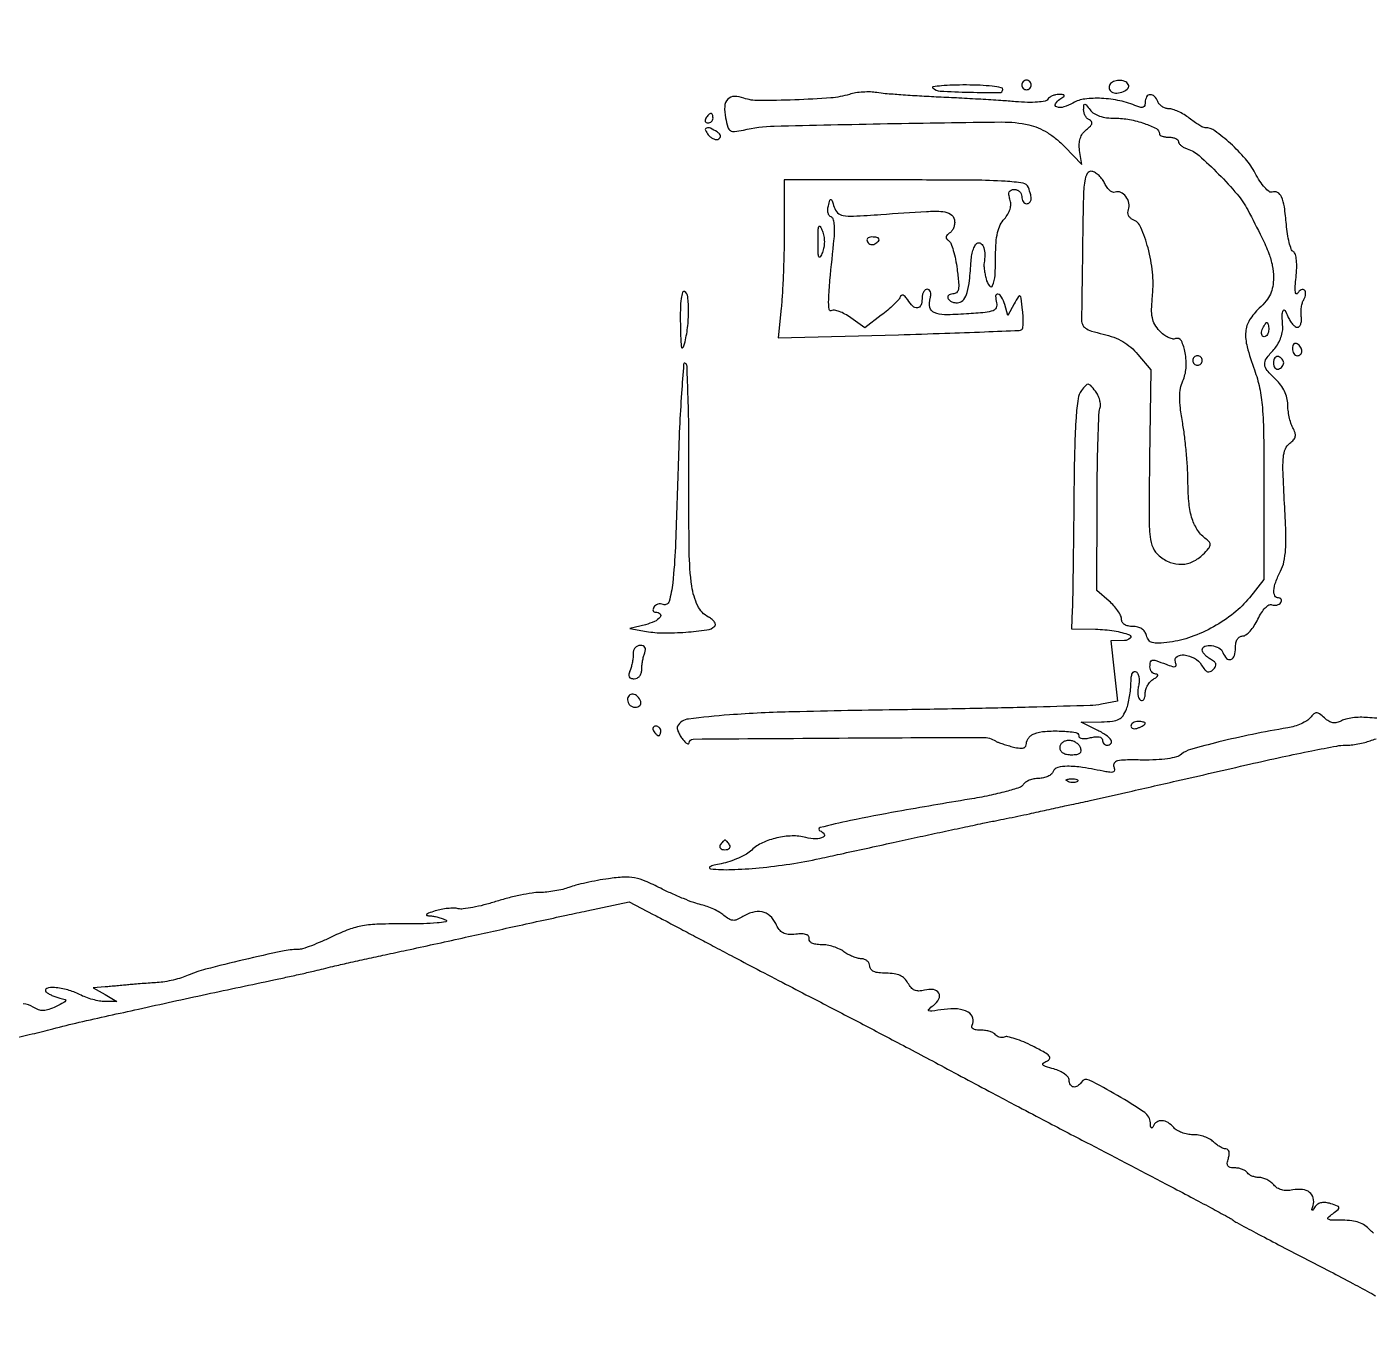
# Model space of a CAD drawing. Extents: x 0 to 2558, y 0 to 3412.
# Drawn here: x 337.5 to 621, y 1383.8 to 1659.2 of the extents above; entities that cross this region are included whole.
import ezdxf

# ---------------------------------------------------------------- set-up
doc = ezdxf.new("R2010")
doc.units = 0

msp = doc.modelspace()

# ---------------------------------------------------------------- linework, layer by layer
for points in [[(1286.775, 2242.902503, 0.000001), (1177.44536, 2242.627485, 0.134519)], [(1176.555032, 2242.380365, -0.000002), (1098.265318, 2241.934774, -0.000173)], [(1102.150613, 2258.328759, 0.000012), (1205.122254, 2258.377188, 0.008936)], [(205.110982, 1999.25625, 0.000004), (205.546596, 2017.842275, 0.000005)], [(621.781043, 1513.712014, -0.015531), (619.792322, 1513.823375, 0.027398), (618.241353, 1513.873356, 0.025089), (616.647464, 1513.75722, 0.02593), (615.235589, 1513.507951, 0.07102), (614.292949, 1513.144066, -0.062941), (613.352289, 1512.76345, -0.106584), (612.506892, 1512.72419, -0.097088), (611.666406, 1513.0401, -0.045648), (610.734723, 1513.740072, 0.0224), (609.676607, 1514.614747, 0.158577), (609.054474, 1514.828847, 0.19453), (608.494407, 1514.613322, 0.036547), (607.734096, 1513.790811, -0.086064), (607.01793, 1513.155001, -0.032705), (605.834391, 1512.525326, -0.031206), (604.430422, 1511.995009, -0.033206), (603, 1511.656493, 0.008953), (595.559441, 1510.272553, 0.010333), (588.522631, 1508.680733, 0.00709), (582.536459, 1507.105485, 0.105699), (580.629851, 1506.107767, -0.106478), (579.558494, 1505.549234, -0.030035), (577.705344, 1505.15743, -0.025736), (575.302242, 1504.92397, -0.015098), (572.412433, 1504.880064, 0.007175), (568.83248, 1504.882392, 0.053657), (567.148777, 1504.677815, 0.185359), (566.460099, 1504.212024, 0.248952), (566.370333, 1503.477311, -0.0735), (566.5249, 1502.785036, -0.27542), (566.333337, 1502.402799, -0.165585), (565.7924, 1502.270129, -0.027947), (564.72336, 1502.42466, 0.010867), (559.821109, 1503.30509, 0.037423), (556.60328, 1503.566816, 0.063747), (554.563875, 1503.318887, 0.243681), (553.636461, 1502.495015, -0.123623), (553.234439, 1501.922747, -0.064424), (552.502294, 1501.439161, -0.057994), (551.572821, 1501.111211, -0.055893), (550.581075, 1501, 0.048052), (549.572459, 1500.902843, 0.047052), (548.593469, 1500.614856, 0.050992), (547.784569, 1500.191649, 0.11024), (547.29969, 1499.688873, -0.180809), (546.53598, 1499.089569, -0.010863), (543.685862, 1498.251827, -0.014965), (540.129137, 1497.403168, -0.0099), (536, 1496.632578, 0.002455), (520.811771, 1494.031508, 0.008276), (510.919689, 1492.118073, 0.008791), (504.536768, 1490.655802, 0.745102), (504.505637, 1489.998023, -0.161893), (505.40351, 1489.303519, -0.457452), (505.220733, 1488.634366, -0.118183), (503.633292, 1488.294668, -0.055417), (501.539416, 1488.579463, 0.068154), (498.632505, 1488.899953, 0.050598), (495.424111, 1488.488982, 0.05139), (492.42756, 1487.458574, 0.079199), (490.157869, 1485.93245, -0.056539), (489.018304, 1485.08918, -0.025751), (487.366043, 1484.244443, -0.025104), (485.51396, 1483.524111, -0.031481), (483.732665, 1483.054461, 0.012449), (482.220608, 1482.71674, 0.050089), (481.330845, 1482.397249, 0.413474), (481.249739, 1482.169293, 0.259207), (481.5, 1481.99016, 0.03675), (485.850097, 1481.813785, 0.015224), (491.728701, 1482.186921, 0.01463), (498.200066, 1482.987532, 0.015421), (504.5, 1484.154682, 0.000084), (508.764772, 1485.082403, 0.00004), (514.234375, 1486.27364, 0.00004), (519.940118, 1487.51727, 0.000057), (525, 1488.62116, -0.000836), (529.769529, 1489.653932, -0.000811), (534.590625, 1490.681262, -0.0008), (538.833776, 1491.571161, -0.003004), (541.5, 1492.109194, 0.001909), (543.706104, 1492.549349, 0.001309), (546.20625, 1493.064924, 0.001319), (548.611659, 1493.574159, 0.002679), (550.5, 1493.989732, -0.001139), (552.250657, 1494.380663, -0.00082), (554.20625, 1494.809322, -0.000828), (556.067677, 1495.210916, -0.001794), (557.5, 1495.512081, 0.004125), (561.382676, 1496.347386, 0.000662), (568.947397, 1498.050753, 0.000559), (579.614562, 1500.480077, 0.000196), (594.937253, 1503.99398, -0.003181), (601.81657, 1505.528415, -0.004294), (608.059435, 1506.823232, -0.002945), (613.304935, 1507.832213, -0.046068), (615.122154, 1508, 0.027661), (616.354917, 1508.068251, 0.01703), (617.793423, 1508.277828, 0.017062), (619.206078, 1508.583138, 0.029096), (620.357439, 1508.945798, -0.035344), (621.59778, 1509.319533, -0.086405)], [(621.022951, 1405.290384, -0.05279), (620.250165, 1406.020796, 0.07028), (619.25105, 1406.901283, 0.061538), (618.002339, 1407.518584, 0.052504), (616.461953, 1407.881346, 0.031604), (614.58663, 1408, -0.005411), (612.164367, 1408.026214, -0.140796), (611.546776, 1408.218203, -0.488673), (611.518241, 1408.571671, -0.02773), (612.495812, 1409.373279, 0.013243), (613.64975, 1410.264899, 0.279307), (613.789328, 1410.657331, 0.258974), (613.509128, 1410.983441, 0.011708), (612.062096, 1411.480292, 0.045984), (610.999164, 1411.712886, 0.077967), (610.090774, 1411.683721, 0.093349), (609.350435, 1411.393267, 0.097917), (608.780822, 1410.857012, -0.005999), (608.257833, 1410.143235, -0.383699), (608.117793, 1410.115764, -0.341551), (608.062175, 1410.257687, -0.005564), (608.327523, 1411.128145, 0.135055), (608.387242, 1412.677267, 0.175279), (607.617847, 1413.859369, 0.137622), (606.086056, 1414.459231, 0.074417), (604.048153, 1414.359631, -0.047133), (602.819111, 1414.232343, -0.067134), (601.731476, 1414.369081, -0.074954), (600.810457, 1414.768028, -0.080091), (600.071542, 1415.413797, 0.058752), (599.433731, 1416.020858, 0.043758), (598.607617, 1416.534053, 0.044592), (597.729156, 1416.884197, 0.072669), (596.936572, 1417, -0.049861), (596.195107, 1417.074125, -0.047579), (595.470682, 1417.29375, -0.05126), (594.868045, 1417.616648, -0.106123), (594.5, 1418, 0.114221), (594.119664, 1418.383673, 0.049668), (593.473555, 1418.70625, 0.045628), (592.687693, 1418.925952, 0.045385), (591.873595, 1419, -0.049852), (590.909721, 1419.096342, -0.194847), (590.420208, 1419.419942, -0.184968), (590.279244, 1420.006097, -0.044414), (590.5, 1421, 0.043293), (590.683075, 1421.815626, 0.095576), (590.647301, 1422.450297, 0.152614), (590.40439, 1422.8467, 0.181488), (589.995959, 1423, -0.094584), (589.454576, 1423.103336, -0.034933), (588.751045, 1423.440625, -0.033101), (588.015168, 1423.92598, -0.034052), (587.357143, 1424.5, 0.074123), (586.580416, 1425.075202, 0.038582), (585.473468, 1425.559375, 0.037311), (584.235473, 1425.889515, 0.046539), (583.051016, 1426, -0.047439), (581.885323, 1426.110849, -0.041276), (580.703503, 1426.440625, -0.043386), (579.678724, 1426.924752, -0.087727), (579, 1427.5, 0.080637), (577.810699, 1428.537107, 0.125312), (576.520153, 1428.946091, 0.159527), (575.405145, 1428.650885, 0.154221), (574.662281, 1427.75, -0.096753), (574.464176, 1427.445262, -0.454295), (574.280902, 1427.454688, -0.133279), (574.135463, 1427.797172, -0.023453), (574.072258, 1428.5, 0.235855), (572.885619, 1430.641299, 0.018025), (567.14699, 1434.282992, 0.016542), (561.204988, 1437.500936, 0.388001), (559.512165, 1437.019683, -0.1047), (558.755729, 1436.227333, -0.196953), (557.90463, 1436.045025, -0.224458), (557.249956, 1436.511919, -0.128117), (557, 1437.471408, 0.177144), (556.770077, 1438.100017, 0.059811), (556.045313, 1438.775228, 0.050585), (554.993845, 1439.390532, 0.039511), (553.75, 1439.843713, -0.009747), (552.016296, 1440.36089, -0.134283), (551.471599, 1440.714936, -0.448244), (551.512284, 1441.066162, -0.053996), (552.282608, 1441.491806, 0.163967), (552.855792, 1441.996514, 0.331106), (552.790016, 1442.562529, 0.077968), (551.805425, 1443.326669, 0.008932), (549.31599, 1444.643366, 0.017266), (547.405839, 1445.52894, 0.022325), (545.594264, 1446.200392, 0.020858), (544.069062, 1446.6202, 0.149421), (543.315408, 1446.567539, -0.078225), (542.792815, 1446.456002, -0.076911), (542.258018, 1446.509325, -0.081901), (541.793409, 1446.714767, -0.109801), (541.473008, 1447.043674, 0.136499), (541.07466, 1447.411735, 0.043661), (540.32121, 1447.719079, 0.039832), (539.382267, 1447.929462, 0.035215), (538.381966, 1448, -0.035026), (537.410648, 1448.068125, -0.0934), (536.755378, 1448.28987, -0.188993), (536.476788, 1448.631118, -0.219593), (536.527073, 1449.043805, 0.219508), (536.710273, 1450.5453, 0.18858), (535.697357, 1451.788871, 0.108278), (533.496907, 1452.466575, 0.057514), (530.633243, 1452.375329, -0.003938), (528.075309, 1452.017783, -0.124922), (527.450775, 1452.091539, -0.55666), (527.395326, 1452.38173, -0.021807), (528.402775, 1453.230478, 0.103638), (529.55612, 1454.578415, 0.26464), (529.536022, 1455.819053, 0.235275), (528.419946, 1456.542374, 0.08994), (526.52088, 1456.415885, -0.053066), (525.344865, 1456.250313, -0.110587), (524.440235, 1456.420954, -0.112532), (523.704782, 1456.95813, -0.056168), (523.046982, 1457.912214, 0.075676), (522.32839, 1458.872414, 0.087659), (521.388509, 1459.518737, 0.072206), (520.135895, 1459.883501, 0.034815), (518.464816, 1460, -0.025967), (516.880705, 1460.082325, -0.076327), (515.827469, 1460.358231, -0.129276), (515.224398, 1460.831799, -0.163427), (515, 1461.5, 0.11526), (514.865743, 1462.074669, 0.09851), (514.485937, 1462.568717, 0.091606), (513.918326, 1462.906118, 0.084056), (513.25, 1463.031803, -0.062288), (512.440766, 1463.147977, -0.029757), (511.443856, 1463.485547, -0.02894), (510.430463, 1463.967417, -0.036476), (509.55887, 1464.531803, 0.055589), (508.612345, 1465.09468, 0.031424), (507.362842, 1465.568717, 0.030992), (506.026424, 1465.892668, 0.043991), (504.80887, 1466, -0.035671), (503.665961, 1466.081641, -0.078103), (502.829575, 1466.339004, -0.126509), (502.357148, 1466.741862, -0.205426), (502.25, 1467.25, 0.208493), (502.138383, 1467.764328, 0.155747), (501.666456, 1468.113493, 0.079629), (500.770708, 1468.266381, 0.026077), (499.428755, 1468.209968, -0.038109), (497.815667, 1468.180971, -0.108115), (496.738483, 1468.48327, -0.116279), (495.931739, 1469.19157, -0.047847), (495.200193, 1470.459968, 0.105842), (493.993037, 1472.086644, 0.135103), (492.321043, 1472.90028, 0.117614), (490.284543, 1472.798695, 0.068671), (488.042371, 1471.794388, -0.04484), (486.97518, 1471.254134, -0.119709), (486.136393, 1471.135313, -0.115227), (485.316895, 1471.41327, -0.039918), (484.305939, 1472.160079, 0.046472), (483.400011, 1472.811156, 0.02321), (482.149245, 1473.468477, 0.02282), (480.78084, 1474.033883, 0.031125), (479.5, 1474.407691, -0.031455), (477.979882, 1474.85242, -0.009871), (475.765625, 1475.704253, -0.009819), (473.325769, 1476.754928, -0.010717), (471, 1477.87181, 0.016351), (467.739998, 1479.392374, 0.055556), (465.497972, 1480.068111, 0.059373), (463.241193, 1480.210776, 0.020572), (459.987824, 1479.89548, 0.010491), (457.671896, 1479.524752, 0.009224), (455.271491, 1479.042765, 0.009309), (453.121679, 1478.527543, 0.027377), (451.672724, 1478.06567, -0.030609), (450.361156, 1477.656903, -0.017046), (448.722425, 1477.31304, -0.016952), (447.034569, 1477.077173, -0.026242), (445.565172, 1477, 0.038278), (443.88864, 1476.871464, 0.01265), (441.456805, 1476.433125, 0.012514), (438.774932, 1475.80897, 0.013883), (436.219783, 1475.070212, -0.014175), (433.772165, 1474.364092, -0.016593), (431.413139, 1473.838211, -0.015671), (429.406668, 1473.525072, -0.090538), (428.339511, 1473.58608, 0.0605), (427.425182, 1473.693396, 0.023934), (426.159106, 1473.627662, 0.023267), (424.78356, 1473.425032, 0.026956), (423.5, 1473.101821, 0.008345), (422.11273, 1472.646294, 0.11723), (421.673481, 1472.366386, 0.592579), (421.734998, 1472.167409, 0.037636), (422.5, 1472.07064, -0.032026), (423.361018, 1471.971516, -0.023751), (424.294693, 1471.756697, -0.024191), (425.15988, 1471.468052, -0.048758), (425.801082, 1471.1441, -0.684051), (425.737642, 1470.821791, -0.021657), (423.89211, 1470.574388, -0.01646), (421.035957, 1470.411307, -0.007525), (417.301082, 1470.377431, 0.008632), (411.620661, 1470.313334, 0.035636), (408.203831, 1469.971241, 0.046952), (405.34993, 1469.197157, 0.023358), (401.903509, 1467.718018, -0.011032), (399.634754, 1466.677381, -0.013069), (397.445885, 1465.798418, -0.011937), (395.572506, 1465.152882, -0.077145), (394.587524, 1465, 0.053268), (391.336708, 1464.652682, 0.004617), (383.202339, 1462.815675, 0.005298), (375.168409, 1460.833131, 0.040592), (371.5, 1459.561534, -0.029135), (370.09854, 1459.039517, -0.016594), (368.353125, 1458.565614, -0.016531), (366.558339, 1458.203893, -0.026185), (365, 1458.026325, 0.002303), (363.477161, 1457.926121, 0.001704), (361.79375, 1457.801792, 0.001722), (360.204421, 1457.673458, 0.003872), (359, 1457.562629, -0.001799), (357.86191, 1457.453144, -0.001057), (356.5, 1457.329974, -0.001057), (355.138061, 1457.212605, -0.001804), (354, 1457.121088), (351.5, 1456.929129), (354, 1455.5), (356.5, 1454.070871), (354, 1454.041596, -0.046498), (352.837375, 1454.136232, -0.023098), (351.392985, 1454.459736, -0.022704), (349.915292, 1454.93622, -0.03086), (348.635693, 1455.506161, 0.054157), (346.135726, 1456.483059, 0.045308), (343.328539, 1456.975795, 0.101706), (341.702025, 1456.780473, 0.56573), (341.55, 1456.097065, 0.059224), (342.05428, 1455.720277, 0.024951), (342.808437, 1455.333872, 0.024262), (343.664608, 1454.996775, 0.02904), (344.5, 1454.766915, -0.026123), (345.569124, 1454.479435, -0.44869), (345.698353, 1454.184008, -0.166858), (345.340484, 1453.808871, -0.007076), (343.675906, 1452.975576, -0.027523), (342.151006, 1452.33992, -0.078203), (341.022233, 1452.130052, -0.094146), (340.008019, 1452.293727, -0.052675), (338.880544, 1452.842529, 0.124782), (336.733052, 1453.53035, 0.045283)], [(333.991516, 1446.187756, 0.006471), (338.629428, 1447.20684, 0.00758), (343, 1448.296772, -0.009358), (348.555686, 1449.661283, -0.001088), (361.0541, 1452.455491, -0.001366), (375.343818, 1455.576639, -0.00141), (389.5, 1458.586397, 0.002002), (392.436675, 1459.214405, 0.001805), (395.471875, 1459.887687, 0.001807), (398.188342, 1460.510889, 0.005727), (400, 1460.95535, -0.006196), (401.938899, 1461.4291, -0.001381), (405.2625, 1462.188009, -0.001434), (409.106248, 1463.042944, -0.001385), (413, 1463.885994, 0.000761), (417.492537, 1464.852821, 0.000369), (423.234375, 1466.102083, 0.000366), (429.212359, 1467.411923, 0.000527), (434.5, 1468.580396, -0.000619), (439.746776, 1469.738823, -0.000448), (445.597532, 1471.017518, -0.000452), (451.158975, 1472.222501, -0.000985), (455.42777, 1473.134573), (464.35554, 1475.023702), (469.42777, 1472.37424, -0.000882), (471.896181, 1471.079325, -0.000371), (475.213157, 1469.328644, -0.000367), (478.757276, 1467.451393, -0.000477), (482, 1465.726773, 0.001432), (485.796193, 1463.717086, 0.000502), (491.2625, 1460.850261, 0.000498), (497.281557, 1457.708878, 0.000583), (503, 1454.740102, -0.000984), (511.912919, 1450.103814, -0.000971), (520.847397, 1445.411845, -0.000865), (530.650269, 1440.217839, -0.000523), (542.241025, 1434.035265, 0.001505), (546.3825, 1431.836616, 0.00056), (552.218185, 1428.769363, 0.000305), (561.373517, 1423.97749, 0.000054), (578.5, 1415.029221, -0.001471), (583.170536, 1412.572077, -0.002149), (587.26875, 1410.377998, -0.001042), (590.740676, 1408.490615, -0.038084), (591.5, 1407.997308, 0.040066), (592.275059, 1407.498129, 0.000837), (596.31875, 1405.339095, 0.001944), (601.062743, 1402.83996, 0.001308), (606.5, 1400.020638, -0.001401), (611.937241, 1397.20004, -0.002081), (616.68125, 1394.696982, -0.000902), (620.72247, 1392.533812, -0.042546), (621.5, 1392.026271, 0.047799)]]:
    msp.add_lwpolyline(points, format="xyb")
for points in [[(528.267023, 1646.399643, 0.18506), (529.818146, 1645.708035, 0.007619), (536.017606, 1645.471093, 0.005648), (542.335851, 1645.397375, 0.414322), (543, 1646.061278, 0.363547), (542.688492, 1646.433082, 0.013549), (540.747917, 1646.72425, 0.018968), (538.272713, 1646.932421, 0.011494), (535.333333, 1647, 0.007359), (532.433828, 1646.957323, 0.013831), (530.095105, 1646.823645, 0.01078), (528.348066, 1646.637205, 0.622889)], [(547, 1647, 0.099038), (547.076342, 1646.618362, 0.097945), (547.29375, 1646.29375, 0.097945), (547.618362, 1646.076342, 0.099038), (548, 1646, 0.099038), (548.381638, 1646.076342, 0.097945), (548.70625, 1646.29375, 0.097945), (548.923658, 1646.618362, 0.099038), (549, 1647, 0.099038), (548.923658, 1647.381638, 0.097945), (548.70625, 1647.70625, 0.097945), (548.381638, 1647.923658, 0.099038), (548, 1648, 0.099038), (547.618362, 1647.923658, 0.097945), (547.29375, 1647.70625, 0.097945), (547.076342, 1647.381638, 0.099038)], [(565.542705, 1647.069098, 0.098508), (565.393814, 1646.67014, 0.097818), (565.408412, 1646.243523, 0.098068), (565.583963, 1645.855362, 0.099571), (565.893446, 1645.565854, 0.156737), (567.014399, 1645.288411, 0.085603), (568.404259, 1645.627213, 0.11095), (569.371346, 1646.33365, 0.329306), (569.435239, 1647.104785, 0.160496), (568.66749, 1647.750066, 0.097768), (567.492068, 1647.970945, 0.097191), (566.314828, 1647.7287, 0.156383)], [(510.726344, 1645.030519, -0.057357), (506.808488, 1644.279375, -0.009756), (499.206002, 1643.858349, -0.008112), (491.54362, 1643.708237, -0.087466), (488.5, 1644.234216, 0.086945), (486.472007, 1644.586844, 0.207497), (485.098964, 1643.989288, 0.176726), (484.457328, 1642.477098, 0.062291), (484.631743, 1640.091284, 0.022315), (485.110712, 1638.151021, 0.172884), (485.651666, 1637.407569, 0.182349), (486.52513, 1637.195066, 0.025352), (488.393488, 1637.521126, -0.049419), (494.885618, 1638.335003, -0.001979), (518.70043, 1638.858958, -0.001752), (542.749378, 1639.208572, -0.057821), (548.5, 1638.605553, -0.045924), (550.434614, 1637.98205, -0.036496), (552.385705, 1636.974904, -0.034424), (554.28354, 1635.624885, -0.030596), (556.059061, 1633.976463), (559.618123, 1630.241821), (559.188038, 1633.172173, -0.043727), (559.105657, 1634.582891, -0.071275), (559.309779, 1635.762287, -0.078503), (559.815288, 1636.756539, -0.06615), (560.628977, 1637.614084, 0.026455), (561.450846, 1638.353183, 0.122832), (561.777036, 1638.896073, 0.249928), (561.695299, 1639.313807, 0.123922), (561.25, 1639.646155, -0.10137), (560.77434, 1639.969218, -0.066082), (560.37653, 1640.50335, -0.062611), (560.112974, 1641.157275, -0.069397), (560.031803, 1641.833333, -0.017021), (560.082974, 1642.795777, -0.406628), (560.269777, 1642.956738, -0.210776), (560.56844, 1642.802516, -0.007341), (561.392046, 1641.75, 0.090712), (562.217956, 1640.995019, 0.05981), (563.385135, 1640.445313, 0.049505), (564.872603, 1640.109955, 0.030714), (566.660878, 1640, -0.0457), (569.68814, 1639.72273, -0.038138), (572.810717, 1638.895697, -0.035871), (575.344028, 1637.804083, -0.277249), (575.992198, 1636.75, 0.235061), (576.139048, 1636.462433, 0.069969), (576.585208, 1636.220313, 0.053772), (577.233454, 1636.054752, 0.035668), (578, 1636, -0.044675), (578.765579, 1635.931459, -0.064527), (579.4125, 1635.726045, -0.08442), (579.849826, 1635.423781, -0.202082), (580, 1635.067388, 0.161727), (580.132825, 1634.667483, 0.060824), (580.545735, 1634.235521, 0.052111), (581.146942, 1633.839633, 0.042741), (581.857821, 1633.545126, -0.104889), (584.328117, 1632.142691, -0.016205), (588.443278, 1628.248882, -0.018757), (592.362111, 1623.983766, -0.055677), (594.583241, 1620.697539, -0.005095), (597.553121, 1614.893137, -0.024865), (599.034147, 1611.513559, -0.042892), (599.756789, 1608.977309, -0.047997), (600, 1606.449516, -0.04224), (599.838931, 1604.546339, -0.066729), (599.352258, 1602.984797, -0.062886), (598.446665, 1601.543526, -0.033222), (597, 1600, 0.066209), (594.966188, 1597.521734, 0.120127), (594.156294, 1595.043652, 0.08514), (594.450474, 1591.892886, 0.021868), (596, 1587, -0.036922), (597.066273, 1583.244117, -0.030589), (597.653329, 1579.127369, -0.016971), (597.930873, 1573.16931, -0.003152), (598, 1562.205479), (598, 1542.882723), (594.929533, 1539.061938, -0.055751), (591.640561, 1535.792212, -0.040708), (587.355051, 1532.924651, -0.040683), (582.657833, 1530.787363, -0.055415), (578.135512, 1529.704732, -0.014332), (575.719908, 1529.473102, -0.085786), (574.46742, 1529.604109, -0.165405), (573.735478, 1530.108319, -0.096286), (573.268881, 1531.0798, 0.088713), (572.896272, 1531.886413, 0.093754), (572.272881, 1532.495912, 0.085806), (571.420591, 1532.872415, 0.061272), (570.383369, 1533, -0.051249), (569.388503, 1533.102241, -0.093066), (568.634919, 1533.412372, -0.120368), (568.168893, 1533.907432, -0.129622), (568, 1534.547966, 0.115709), (567.824717, 1535.295257, 0.035505), (567.233144, 1536.300838, 0.033408), (566.3885, 1537.367985, 0.031036), (565.389428, 1538.341451), (562.778856, 1540.586971), (562.852822, 1558.890469, -0.002717), (562.920451, 1566.02739, -0.003957), (563.064066, 1572.318298, -0.002002), (563.249307, 1577.647771, -0.067247), (563.468084, 1578.89944, 0.092407), (563.566367, 1579.694194, 0.049191), (563.408371, 1580.676021, 0.04666), (563.040232, 1581.681091, 0.053415), (562.50469, 1582.552457, 0.016651), (561.529857, 1583.730917, 0.203371), (561.012975, 1583.977493, 0.222227), (560.50251, 1583.765573, 0.020082), (559.588858, 1582.680391, 0.130067), (558.859806, 1580.960595, 0.017353), (558.432961, 1577.007848, 0.012777), (558.143323, 1570.891018, 0.003028), (557.982923, 1560.680391, -0.00048), (557.897796, 1552.659896, -0.00061), (557.803031, 1545.25299, -0.000477), (557.710045, 1539.040914, -0.00502), (557.644065, 1536.5), (557.5, 1532.5), (562.545819, 1532.413955, -0.034257), (566.454567, 1532.078787, -0.054845), (569.684856, 1531.206969, -0.548608), (569.821238, 1530.513031, -0.18991), (568.633503, 1530.030409), (565.767006, 1530), (566.449899, 1523.623244), (567.132791, 1517.246488), (563.816396, 1516.624647, -0.038504), (561.384814, 1516.360068, -0.000949), (550.164816, 1516.028803, -0.002049), (536.992891, 1515.718933, -0.001393), (522, 1515.469464, 0.002613), (498.828491, 1515.02732, 0.012101), (485.44711, 1514.377714, 0.013489), (476.848217, 1513.517684, 0.226393), (474.506272, 1512.010148, 0.186069), (474.430837, 1511.608482, 0.045337), (474.615837, 1510.947485, 0.040334), (474.98285, 1510.176189, 0.030803), (475.50023, 1509.397322, 0.024846), (476.055485, 1508.734894, 0.069012), (476.524612, 1508.351088, 0.206193), (476.819605, 1508.309155, 0.328887), (476.97075, 1508.5, -0.402052), (477.794908, 1509.302212, -0.000335), (508.587451, 1509.508114, -0.000629), (538.77061, 1509.651738, -0.139012), (541.5, 1508.888258, 0.044334), (542.061232, 1508.609918, 0.011369), (543.014062, 1508.263131, 0.011488), (544.123832, 1507.915771, 0.011437), (545.25, 1507.619206, 0.02523), (546.56552, 1507.374149, 0.100734), (547.379498, 1507.428823, 0.190496), (547.828526, 1507.766185, 0.138366), (548, 1508.373959, -0.099721), (548.11788, 1508.95913, -0.066846), (548.46465, 1509.549532, -0.063693), (548.977073, 1510.055466, -0.071472), (549.581787, 1510.393011, -0.073233), (551.943069, 1510.921543, -0.029439), (555.258261, 1510.971731, -0.02215), (558.373043, 1510.696871, -0.375972), (559, 1509.980948, 0.253109), (559.190502, 1509.628732, 0.106351), (559.709383, 1509.429099, 0.0665), (560.509237, 1509.411043, 0.033931), (561.5, 1509.589356, -0.032626), (562.540175, 1509.779363, -0.076525), (563.327651, 1509.749972, -0.131105), (563.81387, 1509.514634, -0.21819), (564, 1509.108408, 0.089013), (564.075941, 1508.685217, 0.095012), (564.29375, 1508.325595, 0.099907), (564.618502, 1508.085003, 0.110058), (565, 1508, 0.213975), (565.781899, 1508.350669, 0.346018), (565.824342, 1509.041445, 0.095725), (564.730704, 1510.112676, 0.030606), (562.75, 1511.254619), (559.5, 1512.872091), (563.774751, 1512.936046, 0.02074), (566.127136, 1513.06894, 0.091846), (567.453394, 1513.451872, 0.128425), (568.321771, 1514.213064, 0.058142), (569.024751, 1515.5651, 0.030373), (569.398813, 1516.76332, 0.017052), (569.713521, 1518.256165, 0.016967), (569.929411, 1519.791065, 0.026458), (570, 1521.124117, -0.026133), (570.064599, 1522.359241, -0.082834), (570.28448, 1523.154346, -0.190984), (570.63711, 1523.488354, -0.237953), (571.081027, 1523.449923, -0.150362), (571.452832, 1523.02492, -0.064129), (571.672748, 1522.293743, -0.055353), (571.720978, 1521.392893, -0.047235), (571.577357, 1520.452191, 0.043871), (571.427823, 1519.514982, 0.052954), (571.459242, 1518.624683, 0.061719), (571.653418, 1517.907382, 0.158706), (571.99633, 1517.502268, 0.19534), (572.375949, 1517.437982, 0.183782), (572.705172, 1517.65442, 0.107484), (572.928082, 1518.165097, 0.049396), (573, 1518.891293, -0.076305), (573.129584, 1519.735468, -0.054886), (573.514063, 1520.609794, -0.054797), (574.080528, 1521.381131, -0.075257), (574.75, 1521.919901, 0.02869), (575.35231, 1522.318642, 0.121624), (575.624348, 1522.650547, 0.368599), (575.566353, 1522.867022, 0.145621), (575.25, 1522.969591, -0.118239), (574.773151, 1523.096294, -0.098016), (574.367188, 1523.431692, -0.090078), (574.094466, 1523.924778, -0.081566), (574, 1524.5, -0.04879), (574.102773, 1525.55071, -0.313956), (574.466307, 1525.901368, -0.124122), (575.209428, 1525.835781, -0.007078), (577.387034, 1525.042949, 0.013654), (578.722737, 1524.576444, 0.140594), (579.300779, 1524.559473, 0.368788), (579.506648, 1524.851431, 0.068593), (579.345145, 1525.542949, -0.346947), (579.690308, 1526.652876, -0.182241), (581.17948, 1527.018672, -0.097958), (583.33756, 1526.31558, -0.126241), (584.841555, 1524.882102, 0.030173), (585.552376, 1523.883421, 0.133739), (586.13133, 1523.464838, 0.205455), (586.696924, 1523.490407, 0.085251), (587.332102, 1523.944381, 0.064058), (587.809006, 1524.568826, 0.199236), (587.876782, 1525.083386, 0.160969), (587.557445, 1525.569146, 0.039103), (586.75, 1526.111969, -0.037978), (586.080358, 1526.559969, -0.042704), (585.514063, 1527.088482, -0.047277), (585.12137, 1527.61585, -0.137244), (585, 1528.04969, -0.318521), (585.545005, 1528.818417, -0.116199), (586.94631, 1528.967504, -0.092183), (588.508749, 1528.468365, -0.179731), (589.361626, 1527.5, 0.097753), (590.126042, 1526.284237, 0.303022), (591.02468, 1526.077461, 0.232933), (591.758503, 1526.863903, 0.073405), (592, 1528.5, -0.047017), (592.098877, 1529.549177, -0.089547), (592.401618, 1530.337779, -0.120248), (592.886297, 1530.82332, -0.137593), (593.516179, 1531, 0.165217), (594.213431, 1531.236861, 0.044916), (595.081511, 1532.037043, 0.04033), (595.959964, 1533.17905, 0.032537), (596.715869, 1534.53036, -0.030185), (597.472314, 1535.897676, -0.051144), (598.281882, 1536.924002, -0.068264), (599.047736, 1537.52381, -0.227428), (599.667665, 1537.574034, 0.077191), (600.196723, 1537.45998, 0.076565), (600.73701, 1537.511233, 0.081909), (601.205315, 1537.715255, 0.111181), (601.526992, 1538.043674, 0.087518), (601.67242, 1538.408856, 0.16638), (601.633329, 1538.719079, 0.178572), (601.416807, 1538.925819, 0.102575), (601.059017, 1539, -0.274169), (600.299176, 1539.450515, -0.145118), (600.060544, 1540.558166, -0.072153), (600.459796, 1542.342874, -0.028776), (601.488315, 1544.635693, 0.067985), (602.202204, 1546.631901, 0.037243), (602.547918, 1549.211262, 0.022943), (602.595899, 1552.928096, 0.005981), (602.327579, 1558.895883, -0.004119), (602.005848, 1565.503016, -0.031587), (602.076399, 1568.605613, -0.075111), (602.506466, 1570.395309, -0.139304), (603.41831, 1571.563925, 0.049662), (604.239129, 1572.2994, 0.1365), (604.58787, 1572.986601, 0.129994), (604.540201, 1573.776866, 0.04318), (604.079046, 1574.852301, -0.045664), (603.664917, 1575.831445, -0.023115), (603.31697, 1577.12561, -0.022749), (603.078796, 1578.505355, -0.031372), (603, 1579.759945, 0.061862), (602.831293, 1581.118308, 0.049546), (602.330776, 1582.50607, 0.04735), (601.537417, 1583.830241, 0.04558), (600.5, 1585, -0.02616), (598.667486, 1586.911521, -0.161507), (598.154601, 1588.153092, -0.175179), (598.506643, 1589.399166, -0.031971), (600.049962, 1591.284003, 0.052345), (600.823116, 1592.310743, 0.039611), (601.451945, 1593.574688, 0.040557), (601.855161, 1594.87171, 0.070726), (601.944, 1595.99219, -0.008963), (601.829238, 1598.588725, -0.119309), (602.028402, 1599.517437, -0.600923), (602.403265, 1599.532384, -0.036583), (603.031162, 1598.25, 0.039365), (603.458689, 1597.388987, 0.047312), (603.994125, 1596.660938, 0.054111), (604.55191, 1596.157723, 0.157763), (605.039341, 1596, 0.209213), (605.43758, 1596.174261, 0.100102), (605.733496, 1596.660938, 0.072318), (605.882797, 1597.388561, 0.046656), (605.85242, 1598.25, -0.037676), (605.801425, 1599.208066, -0.031258), (605.887769, 1600.225794, -0.032362), (606.086978, 1601.152091, -0.070146), (606.38099, 1601.816531, 0.054892), (606.645663, 1602.368692, 0.063562), (606.767345, 1602.938593, 0.073848), (606.735234, 1603.439444, 0.144479), (606.545763, 1603.787571, 0.185128), (606.230039, 1603.928294, 0.123748), (605.837356, 1603.851523, 0.089139), (605.422186, 1603.556929, 0.05563), (605.053264, 1603.086183, -0.48746), (604.790449, 1603.057132, -0.172724), (604.604759, 1603.460225, -0.038522), (604.589577, 1604.664276, -0.011961), (604.749344, 1606.468546, 0.018948), (604.898536, 1608.471496, 0.034658), (604.844793, 1610.107853, 0.041916), (604.617599, 1611.31585, 0.18909), (604.194842, 1611.879581, -0.16875), (603.748077, 1612.428821, -0.023746), (603.308554, 1613.844467, -0.024894), (602.939059, 1615.632523, -0.018827), (602.706323, 1617.623806, 0.015209), (602.299093, 1621.341124, 0.068427), (601.704265, 1623.439925, 0.166109), (600.850957, 1624.370662, 0.219643), (599.717975, 1624.446845, -0.263502), (599.093639, 1624.54121, -0.043516), (598.170109, 1625.405504, -0.037581), (597.145383, 1626.735673, -0.023534), (596.144344, 1628.427737, 0.056122), (594.078548, 1631.451887, 0.030528), (590.935101, 1634.677762, 0.027235), (587.680017, 1637.325374, 0.158402), (585.603979, 1638, -0.119994), (585.157956, 1638.108604, -0.015757), (584.300201, 1638.5875, -0.017566), (583.304175, 1639.234161, -0.013888), (582.272871, 1640, 0.029851), (581.170261, 1640.765447, 0.027972), (579.960711, 1641.4125, 0.029106), (578.822642, 1641.863226, 0.079894), (577.97213, 1642, -0.077927), (577.256995, 1642.112137, -0.065136), (576.561351, 1642.440625, -0.066735), (575.989732, 1642.926535, -0.091904), (575.638374, 1643.5, 0.100901), (574.942967, 1644.590854, 0.213841), (574.031873, 1644.955611, 0.260572), (573.288881, 1644.499734, 0.128361), (573, 1643.393011, -0.071873), (572.899323, 1642.696247, -0.20907), (572.593072, 1642.332065, -0.170553), (572.065039, 1642.267571, -0.046121), (571.25, 1642.527299, 0.046424), (567.675453, 1643.664022, 0.041425), (563.812353, 1644.17815, 0.043794), (560.282181, 1644.043852, 0.1012), (557.780767, 1643.194675, -0.060234), (555.876415, 1642.370011, -0.147574), (554.365316, 1642.377105, -0.47802), (554.094308, 1643.053167, -0.124718), (555.02896, 1644.03906, 0.011316), (555.835285, 1644.574917, 0.306639), (555.922569, 1644.802282, 0.332425), (555.743675, 1644.953086, 0.012372), (554.809017, 1644.984687, 0.054767), (554.11541, 1644.914836, 0.049741), (553.42949, 1644.695729, 0.052972), (552.85198, 1644.369322, 0.099562), (552.487327, 1643.979495, -0.213126), (551.902576, 1643.581798, -0.0261), (550.32938, 1643.38396, -0.025368), (548.23555, 1643.337501, -0.013985), (545.67831, 1643.482162, 0.00449), (542.617942, 1643.713649, 0.001742), (538.377379, 1643.98129, 0.001725), (533.781251, 1644.239386, 0.002136), (529.5, 1644.446653, -0.003381), (525.451485, 1644.652758, -0.003786), (521.55625, 1644.907083, -0.003486), (518.242938, 1645.171859, -0.020128), (516.5, 1645.394349, 0.035257), (515.149476, 1645.525395, 0.022298), (513.566488, 1645.496354, 0.02237), (512.00579, 1645.327671, 0.037923)], [(480.5, 1640, 0.082592), (480.343488, 1639.6179, 0.161196), (480.3746, 1639.29375, 0.182303), (480.586039, 1639.078288, 0.108972), (480.940983, 1639, 0.093332), (481.345238, 1639.076123, 0.09642), (481.688914, 1639.29375, 0.099167), (481.918938, 1639.618444, 0.105053), (482, 1640, 0.042167), (481.967655, 1640.382849, 0.061769), (481.870461, 1640.70625, 0.081139), (481.727648, 1640.92554, 0.210953), (481.559017, 1641, 0.151918), (481.34829, 1640.934461, 0.038439), (481.066025, 1640.70625, 0.035638), (480.768994, 1640.382774, 0.029505)], [(480.990862, 1636.51101, 0.057015), (481.537349, 1635.987251, 0.069165), (482.155439, 1635.639771, 0.082132), (482.747486, 1635.513493, 0.151089), (483.22007, 1635.63601, 0.125121), (483.522353, 1635.948828, 0.192588), (483.573772, 1636.316881, 0.136748), (483.348827, 1636.715727, 0.055227), (482.856763, 1637.109687, 0.032662), (481.443277, 1637.880926, 0.188345), (480.608907, 1637.932599, 0.444336), (480.399887, 1637.469597, 0.070243)], [(497, 1616.646691, -0.005428), (496.95197, 1612.222769, -0.004431), (496.807239, 1607.490434, -0.004477), (496.596417, 1603.137053, -0.0117), (496.343794, 1600.015142), (495.687588, 1593.736902), (521.040646, 1594.431095, 0.001328), (530.803998, 1594.724371, 0.002134), (539.125264, 1595.03201, 0.000365), (546.478317, 1595.340669, 0.128422), (547.003138, 1595.501939, 0.226751), (547.219854, 1595.83911, 0.02067), (547.305897, 1596.861403, 0.023541), (547.300187, 1598.147512, 0.016178), (547.178004, 1599.600985, 0.003589), (546.86275, 1602.142797, 0.204491), (546.62676, 1602.541902, 0.439871), (546.308129, 1602.478831, 0.009036), (545.393048, 1600.91169), (544.04266, 1598.5), (543.404699, 1600.75, 0.049614), (542.770129, 1602.360066, 0.224679), (541.990432, 1602.957978, 0.472886), (541.503818, 1602.571456, 0.068072), (541.678375, 1601.121893, -0.162514), (541.611414, 1600.115425, -0.210457), (540.952715, 1599.480154, -0.064859), (539.305454, 1599.106779, -0.006721), (535.334756, 1598.78877, -0.015054), (530.749415, 1598.621927, -0.105021), (528.565904, 1599.071395, -0.247129), (527.67532, 1600.186408, -0.111759), (527.739199, 1602.110698, 0.054449), (527.846276, 1602.833915, 0.089366), (527.760121, 1603.445018, 0.126436), (527.501496, 1603.848639, 0.189575), (527.116631, 1604, 0.174068), (526.690547, 1603.84703, 0.093326), (526.32801, 1603.4125, 0.073613), (526.08268, 1602.765135, 0.053873), (526, 1602, -0.087395), (525.754823, 1600.60801, -0.292756), (525.052137, 1600.071039, -0.217217), (524.065406, 1600.425506, -0.058518), (522.99165, 1601.75, 0.032782), (522.471631, 1602.463423, 0.133954), (522.035924, 1602.767344, 0.258992), (521.675715, 1602.707698, 0.124992), (521.383267, 1602.323922, -0.086007), (520.988851, 1601.714032, -0.014571), (520.015371, 1600.719664, -0.015544), (518.788332, 1599.608709, -0.013276), (517.429643, 1598.514133), (513.976671, 1595.880423), (510.99516, 1598.003446, 0.028287), (509.778592, 1598.769936, 0.037377), (508.588749, 1599.316977, 0.041066), (507.577926, 1599.601235, 0.188595), (506.989925, 1599.493773, -0.547514), (506.44172, 1599.757431, -0.038638), (506.352397, 1601.814099, -0.015666), (506.618819, 1605.896866, -0.001986), (507.503814, 1614.676406, 0.021862), (507.608257, 1616.394456, 0.039685), (507.520647, 1617.798284, 0.049822), (507.272676, 1618.80626, 0.231051), (506.85664, 1619.214453, -0.166387), (506.480775, 1619.501081, -0.086774), (506.239679, 1620.046186, -0.07035), (506.165934, 1620.760738, -0.054003), (506.27986, 1621.538047, -0.007487), (506.621009, 1622.778398, -0.387151), (506.817007, 1622.898204, -0.268283), (507.024392, 1622.718383, -0.005039), (507.496533, 1621.303921, 0.117755), (508.238013, 1620.085039, 0.159624), (509.37727, 1619.501642, 0.052552), (511.5494, 1619.389277, 0.004103), (517.352531, 1619.746796, -0.00231), (526.962556, 1620.373462, -0.033316), (530.378944, 1620.35259, -0.125001), (532.013057, 1619.808473, -0.20391), (532.823383, 1618.619827, -0.071343), (532.865438, 1617.836059, -0.063053), (532.691009, 1617.036444, -0.066045), (532.336204, 1616.342462, -0.098661), (531.848393, 1615.869827, 0.047167), (531.288736, 1615.429004, 0.166197), (531.080173, 1615.028364, 0.207308), (531.182212, 1614.64205, 0.076754), (531.602604, 1614.25, -0.151115), (532.070657, 1613.663464, -0.021123), (532.581608, 1612.178125, -0.022566), (533.045299, 1610.315243, -0.017421), (533.387047, 1608.25, -0.009357), (533.706277, 1605.371152, -0.066008), (533.649925, 1603.966705, -0.180649), (533.244515, 1603.27378, -0.172682), (532.475426, 1603, 0.068753), (531.913492, 1602.922364, 0.142946), (531.541644, 1602.689986, 0.190348), (531.415093, 1602.345528, 0.133145), (531.53422, 1601.944632, 0.106675), (531.900722, 1601.563719, 0.066905), (532.457322, 1601.28898, 0.062556), (533.110187, 1601.156665, 0.066749), (533.760764, 1601.194632, 0.190484), (534.787649, 1601.850012, 0.085212), (535.505685, 1603.312951, 0.045691), (535.999168, 1605.812231, 0.011732), (536.329203, 1609.920559, -0.033054), (536.494525, 1611.260255, -0.042214), (536.830079, 1612.457581, -0.047825), (537.271546, 1613.364077, -0.176879), (537.761676, 1613.753892, -0.282805), (538.477653, 1613.586654, -0.123203), (539.004372, 1612.717725, -0.075559), (539.221252, 1611.272372, -0.047151), (539.056578, 1609.564471, 0.064402), (539.024813, 1609.050526, 0.015041), (539.108604, 1608.189215, 0.015265), (539.266371, 1607.196352, 0.014449), (539.486825, 1606.196472, 0.096066), (540.19318, 1604.686091, 0.58394), (540.86307, 1604.763639, 0.083916), (541.370959, 1606.922529, 0.015905), (541.5, 1610.97816, -0.017304), (541.598547, 1613.824913, -0.040326), (541.91673, 1615.932841, -0.053813), (542.48222, 1617.541972, -0.072583), (543.340133, 1618.822238, 0.048478), (544.08665, 1619.828218, 0.06537), (544.539012, 1620.866231, 0.071519), (544.683386, 1621.908612, 0.075685), (544.522745, 1622.928336, -0.038674), (544.294414, 1623.903417, -0.142591), (544.37596, 1624.524443, -0.202998), (544.749796, 1624.877209, -0.089199), (545.432612, 1625, -0.094638), (546.030893, 1624.885736, -0.096802), (546.53958, 1624.559375, -0.09891), (546.880096, 1624.072362, -0.10362), (547, 1623.5, 0.064853), (547.074694, 1622.926543, 0.082425), (547.29375, 1622.440625, 0.098894), (547.618646, 1622.115568, 0.148195), (548, 1622, 0.184246), (548.638808, 1622.243667, 0.183911), (548.953668, 1622.851081, 0.092405), (548.880477, 1623.897767, 0.028084), (548.393011, 1625.418213, 0.268332), (547.276318, 1626.321378, 0.023754), (543.53095, 1626.728451, 0.013533), (536.903346, 1626.951874, 0.001658), (522.393011, 1627), (497, 1627)], [(559.821429, 1614.573324, -0.000283), (559.747823, 1608.831168, -0.000381), (559.67433, 1603.635747, -0.000257), (559.607078, 1599.275083, -0.004144), (559.571429, 1597.803686, 0.099677), (559.766835, 1596.638709, 0.147672), (560.395799, 1595.82513, 0.082405), (561.675498, 1595.199022, 0.016694), (564.129038, 1594.553686, -0.032569), (566.376522, 1593.885632, -0.043857), (568.294468, 1592.978709, -0.045809), (569.959959, 1591.7874, -0.040858), (571.451351, 1590.269706), (574.144625, 1587.039411), (573.908973, 1568.361179, 0.00183), (573.800269, 1556.22233, 0.026084), (574.003169, 1551.895728, 0.08159), (574.633519, 1549.543578, 0.116899), (575.947444, 1547.841474, 0.078302), (578.268896, 1546.498785, 0.100796), (580.69378, 1546.089588, 0.103106), (583.043972, 1546.662789, 0.085378), (585.152156, 1548.152156, 0.017898), (586.306596, 1549.392339, 0.128824), (586.664442, 1550.119026, 0.222037), (586.51912, 1550.724267, 0.06579), (585.815499, 1551.402156, -0.085498), (584.074756, 1553.216024, -0.069867), (582.891915, 1555.635347, -0.053726), (582.213964, 1558.849438, -0.025139), (582, 1563.102346, 0.014039), (581.919938, 1565.95319, 0.007999), (581.671395, 1569.391974, 0.007983), (581.310232, 1572.848299, 0.013084), (580.881346, 1575.759961, -0.01232), (580.402964, 1578.973586, -0.031518), (580.261643, 1581.321305, -0.043362), (580.425857, 1583.149925, -0.062906), (580.90719, 1584.69565, 0.090991), (581.586315, 1587.399901, 0.058573), (581.41638, 1590.636802, 0.073187), (580.606161, 1593.11841, 0.386573), (579.384617, 1593.594097, -0.147662), (578.716495, 1593.545101, -0.05707), (577.829851, 1593.852786, -0.050035), (576.881929, 1594.431384, -0.043218), (576.016051, 1595.213146, -0.057957), (575.015355, 1596.573476, -0.082018), (574.494074, 1597.980593, -0.056849), (574.349592, 1599.840185, -0.015195), (574.546914, 1602.806508, 0.050563), (574.526819, 1607.557289, 0.038412), (573.58333, 1612.68228, 0.036802), (572.085426, 1617.021211, 0.202295), (570.338476, 1618.700356, -0.102133), (569.827753, 1619.02769, -0.098639), (569.480777, 1619.534181, -0.097197), (569.351187, 1620.141585, -0.095998), (569.459782, 1620.755791, 0.144657), (569.568912, 1622.132792, 0.110854), (568.937673, 1623.512667, 0.123527), (567.841974, 1624.389945, 0.201601), (566.669925, 1624.426833, -0.181835), (566.142843, 1624.423318, -0.084908), (565.542128, 1624.769248, -0.067083), (564.960447, 1625.40001, -0.049196), (564.493039, 1626.230432, 0.053303), (563.983514, 1627.118579, 0.046859), (563.277643, 1627.921755, 0.049476), (562.492586, 1628.527614, 0.093389), (561.75, 1628.817482, 0.318033), (560.792469, 1628.378439, 0.097929), (560.248554, 1626.789507, 0.028016), (559.973086, 1623.290156, 0.002572)], [(505.031162, 1611.75, -0.035091), (504.564419, 1610.789511, -0.625875), (504.302016, 1610.80795, -0.091005), (504.150211, 1611.554237, -0.004792), (504.126773, 1614, -0.004792), (504.150211, 1616.445763, -0.091005), (504.302016, 1617.19205, -0.625875), (504.564419, 1617.210489, -0.035091), (505.031162, 1616.25, -0.052775), (505.333892, 1615.184136, -0.042847), (505.435552, 1614, -0.042847), (505.333892, 1612.815864, -0.052775)], [(514.510081, 1613.983688, 0.090427), (514.820631, 1613.639411, 0.095498), (515.22714, 1613.434921, 0.099685), (515.665803, 1613.401101, 0.108373), (516.069098, 1613.542705, 0.050477), (516.838655, 1614.13314, 0.315493), (516.933879, 1614.592818, 0.25701), (516.519563, 1614.914842, 0.039415), (515.440983, 1615, 0.067432), (514.890269, 1614.925389, 0.140899), (514.524436, 1614.701458, 0.190788), (514.397824, 1614.36964, 0.136093)], [(475.118315, 1596.809017, 0.004054), (475.205604, 1593.216846, 0.042381), (475.377683, 1591.754261, 0.670687), (475.650625, 1591.702503, 0.082052), (476, 1592.5, 0.031848), (476.638688, 1595.903598, 0.030464), (476.852643, 1599.411937, 0.026834), (476.692076, 1602.401659, 0.231485), (476, 1603.5, 0.490147), (475.577717, 1603.342066, 0.04263), (475.292591, 1602.044036, 0.027198), (475.127675, 1599.896256, 0.009609)], [(599, 1595.5, -0.062722), (598.92777, 1594.926468, -0.08088), (598.715469, 1594.440625, -0.098158), (598.400789, 1594.115494, -0.152681), (598.031385, 1594, -0.184534), (597.710807, 1594.122486, -0.147206), (597.516384, 1594.440625, -0.100118), (597.488865, 1594.925634, -0.055937), (597.638374, 1595.5, -0.02136), (597.887494, 1596.074558, -0.030395), (598.160341, 1596.559375, -0.030693), (598.420671, 1596.912889, -0.222225), (598.606989, 1597, -0.289661), (598.758929, 1596.903916, -0.046727), (598.884553, 1596.559375, -0.039339), (598.971531, 1596.074824, -0.024748)], [(604, 1591.559017, 0.062283), (604.074545, 1590.962904, 0.080552), (604.29375, 1590.457961, 0.097988), (604.618621, 1590.120018, 0.153634), (605, 1590, 0.092995), (605.381732, 1590.071618, 0.096318), (605.70625, 1590.276414, 0.099231), (605.923444, 1590.581949, 0.105429), (606, 1590.940983, 0.089642), (605.926698, 1591.346558, 0.053229), (605.70625, 1591.7871, 0.051032), (605.382515, 1592.193797, 0.06081), (605, 1592.5, 0.139169), (604.620352, 1592.607943, 0.191142), (604.29375, 1592.478525, 0.138808), (604.073267, 1592.110654, 0.066118)], [(474.629358, 1566.214649, -0.002189), (474.066391, 1549.726474, -0.017661), (473.507586, 1542.171029, -0.040173), (472.760784, 1538.276284, -0.442816), (471.498064, 1537.639117, 0.084286), (470.953283, 1537.748547, 0.07868), (470.389007, 1537.67651, 0.081579), (469.892285, 1537.438516, 0.102257), (469.542134, 1537.068174, 0.075934), (469.368463, 1536.65968, 0.153125), (469.386976, 1536.313776, 0.186788), (469.59053, 1536.084796, 0.11926), (469.940983, 1536, -0.190524), (470.836069, 1535.646083, -0.397646), (470.877789, 1534.960468, -0.11203), (469.6724, 1534.041287, -0.04821), (467.75, 1533.378489), (464.5, 1532.598067), (468, 1531.970035, 0.043166), (471.568923, 1531.643392, 0.019782), (476.244314, 1531.805072, 0.014665), (480.704361, 1532.268142, 0.152266), (482.357359, 1533.036257, 0.236243), (482.508119, 1533.425396, 0.124941), (482.329771, 1533.924869, 0.078778), (481.823383, 1534.469767, 0.043373), (481.059492, 1534.968161, -0.160232), (478.773266, 1537.365701, -0.076579), (477.537832, 1541.490459, -0.031625), (476.982982, 1548.882115, -0.004126), (476.928586, 1564.678616, 0.003513), (476.908796, 1573.603098, 0.005655), (476.752512, 1581.205973, 0.001498), (476.522827, 1587.792308, 0.249855), (476.172701, 1588.393265, 0.561847), (475.809172, 1588.208508, 0.001831), (475.361574, 1582.099411, 0.006286), (474.950783, 1574.888051, 0.003645)], [(583, 1589, 0.099038), (583.076342, 1588.618362, 0.097945), (583.29375, 1588.29375, 0.097945), (583.618362, 1588.076342, 0.099038), (584, 1588, 0.099038), (584.381638, 1588.076342, 0.097945), (584.70625, 1588.29375, 0.097945), (584.923658, 1588.618362, 0.099038), (585, 1589, 0.099038), (584.923658, 1589.381638, 0.097945), (584.70625, 1589.70625, 0.097945), (584.381638, 1589.923658, 0.099038), (584, 1590, 0.099038), (583.618362, 1589.923658, 0.097945), (583.29375, 1589.70625, 0.097945), (583.076342, 1589.381638, 0.099038)], [(600, 1588.5, 0.064908), (600.079656, 1587.888977, 0.107546), (600.315781, 1587.428177, 0.143818), (600.666526, 1587.189601, 0.159683), (601.075, 1587.191667, 0.073624), (601.485911, 1587.399741, 0.066918), (601.834219, 1587.723802, 0.070382), (602.069583, 1588.110048, 0.102038), (602.15, 1588.5, 0.102038), (602.069583, 1588.889952, 0.070382), (601.834219, 1589.276198, 0.066918), (601.485911, 1589.600259, 0.073624), (601.075, 1589.808333, 0.159683), (600.666526, 1589.810399, 0.143818), (600.315781, 1589.571823, 0.107546), (600.079656, 1589.111023, 0.064908)], [(465.195665, 1527.25, -0.036573), (465.169878, 1526.453288, -0.020861), (465.028545, 1525.5, -0.020749), (464.805114, 1524.547446, -0.032114), (464.526527, 1523.75, 0.046174), (464.267292, 1522.935155, 0.170494), (464.332046, 1522.407048, 0.20893), (464.69638, 1522.100723, 0.071919), (465.393011, 1522, 0.11301), (466.021158, 1522.143811, 0.106228), (466.540562, 1522.548417, 0.096755), (466.882023, 1523.166927, 0.078039), (467, 1523.918213, -0.025883), (467.044017, 1524.767949, -0.017054), (467.178303, 1525.7376, -0.017174), (467.374126, 1526.674419, -0.03151), (467.606989, 1527.418213, 0.06626), (467.768575, 1528.09586, 0.160595), (467.659282, 1528.592249, 0.17717), (467.287854, 1528.895637, 0.083747), (466.669138, 1529, 0.113918), (466.085466, 1528.865271, 0.104695), (465.599059, 1528.485938, 0.098089), (465.285723, 1527.918156, 0.087592)], [(464, 1517.583333, 0.099038), (464.120875, 1516.979073, 0.097945), (464.465104, 1516.465104, 0.097945), (464.979073, 1516.120875, 0.099038), (465.583333, 1516, 0.077096), (466.158616, 1516.089234, 0.119977), (466.585286, 1516.348828, 0.144529), (466.795817, 1516.735738, 0.134046), (466.770833, 1517.1875, 0.113253), (466.122932, 1518.250696, 0.165501), (465.153639, 1518.742973, 0.244413), (464.346973, 1518.459866, 0.190724)], [(469.5, 1511, 0.029505), (469.768994, 1510.617226, 0.035638), (470.066025, 1510.29375, 0.038439), (470.34829, 1510.065539, 0.151918), (470.559017, 1510, 0.210953), (470.727648, 1510.07446, 0.081139), (470.870461, 1510.29375, 0.061769), (470.967655, 1510.617151, 0.042167), (471, 1511, 0.105053), (470.918938, 1511.381556, 0.099167), (470.688914, 1511.70625, 0.09642), (470.345238, 1511.923877, 0.093332), (469.940983, 1512, 0.108972), (469.586039, 1511.921712, 0.182303), (469.3746, 1511.70625, 0.161196), (469.343488, 1511.3821, 0.082592)], [(570, 1512.031385, 0.184534), (570.122486, 1511.710807, 0.147206), (570.440625, 1511.516384, 0.100118), (570.925634, 1511.488865, 0.055937), (571.5, 1511.638374, 0.02136), (572.074558, 1511.887494, 0.030395), (572.559375, 1512.160341, 0.030693), (572.912889, 1512.420671, 0.222225), (573, 1512.606989, 0.289661), (572.903916, 1512.758929, 0.046727), (572.559375, 1512.884553, 0.039339), (572.074824, 1512.971531, 0.024748), (571.5, 1513, 0.062722), (570.926468, 1512.92777, 0.08088), (570.440625, 1512.715469, 0.098158), (570.115494, 1512.400789, 0.152681)], [(555, 1507.5, 0.139894), (555.176289, 1506.882247, 0.117745), (555.661436, 1506.401907, 0.088469), (556.442588, 1506.099348, 0.048301), (557.468615, 1506, 0.033085), (558.607715, 1506.075458, 0.135263), (559.239871, 1506.343615, 0.219604), (559.47645, 1506.811241, 0.100949), (559.361626, 1507.5, 0.098143), (559.000393, 1508.073537, 0.066864), (558.399034, 1508.559375, 0.064008), (557.659707, 1508.887915, 0.07271), (556.893011, 1509, 0.077727), (556.169846, 1508.886898, 0.090193), (555.556072, 1508.559375, 0.100779), (555.145752, 1508.072062, 0.125389)], [(558.729167, 1500.395833, -0.126455), (558.402231, 1500.202593, -0.060344), (557.916927, 1500.123424, -0.05415), (557.359369, 1500.160852, -0.051402), (556.8125, 1500.316886, -0.054073), (556.395823, 1500.538436, -0.470617), (556.37858, 1500.720685, -0.168741), (556.670344, 1500.862007, -0.018894), (557.416667, 1500.921053, -0.028489), (558.112848, 1500.910055, -0.077125), (558.592839, 1500.799335, -0.208169), (558.77538, 1500.614691, -0.296942)], [(483.5, 1487, 0.146489), (483.397987, 1486.620597, 0.191582), (483.538811, 1486.29375, 0.134005), (483.925364, 1486.072951, 0.063222), (484.5, 1486, 0.063222), (485.074636, 1486.072951, 0.134005), (485.461189, 1486.29375, 0.191582), (485.602013, 1486.620597, 0.146489), (485.5, 1487, 0.025622), (485.235369, 1487.382847, 0.032351), (484.951311, 1487.70625, 0.033983), (484.686704, 1487.937141, 0.163822), (484.5, 1488, 0.163822), (484.313296, 1487.937141, 0.033983), (484.048689, 1487.70625, 0.032351), (483.764631, 1487.382847, 0.025622)]]:
    msp.add_lwpolyline(points, format="xyb", close=True)

doc.saveas('drawing.dxf')
